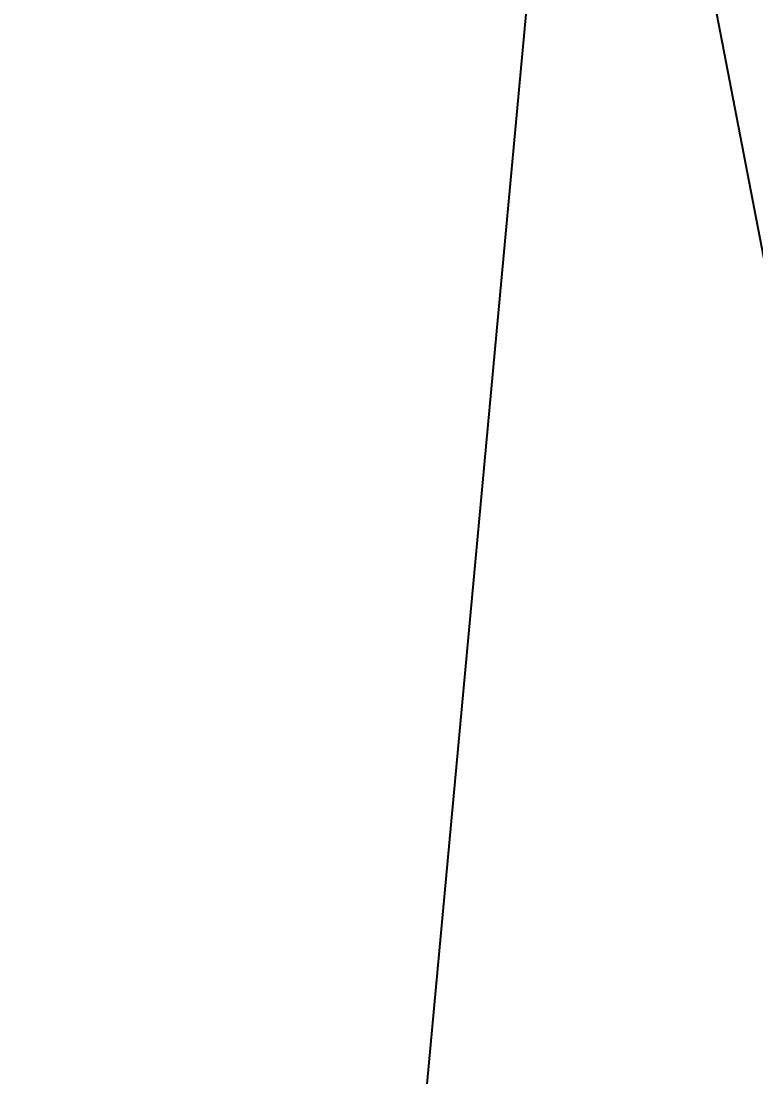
# Model space of a CAD drawing. Extents: x 630095 to 646315, y -4121 to 7359.
# Drawn here: x 639420.2 to 639483.5, y 991 to 1081.9 of the extents above; entities that cross this region are included whole.
import ezdxf

# ---------------------------------------------------------------- set-up
doc = ezdxf.new("R2010")
doc.units = 0
doc.header["$LTSCALE"] = 200
doc.header["$MEASUREMENT"] = 0
doc.layers.get('0').update_dxf_attribs({"linetype": 'CONTINUOUS'})
for name, color, linetype in [('LINEA_ANG', 2, 'CONTINUOUS'), ('LINEE_PIASTRA', 2, 'CONTINUOUS'), ('QT_MPR', 7, 'CONTINUOUS')]:
    doc.layers.add(name, color=color, linetype=linetype)
doc.styles.add('RS', font='ROMANS8.shx', dxfattribs={"width": 0.7})
doc.dimstyles.new('TRATTO', dxfattribs={"dimscale": 0, "dimtxt": 60, "dimasz": 40, "dimexe": 0, "dimexo": 0, "dimgap": 5, "dimtad": 1, "dimrnd": 0.5, "dimdsep": 46, "dimtxsty": 'RS', "dimblk1": 'OBLIQUE', "dimblk2": 'OBLIQUE', "dimsah": 1, "dimcen": 0.09, "dimclrd": 2, "dimclre": 2, "dimclrt": 7, "dimadec": 0, "dimazin": 0, "dimtfac": 1, "dimtix": 1, "dimtmove": 2, "dimatfit": 3, "dimfxl": 1, "dimtolj": 1, "dimtzin": 0, "dimarcsym": 0})

# ---------------------------------------------------------------- blocks, each defined once
blk = doc.blocks.new('_OBLIQUE')
at = {"color": 0, "linetype": 'ByBlock'}
blk.add_line((-0.5, -0.5), (0.5, 0.5), dxfattribs=at)
blk = doc.blocks.new('*D137')
at = {"layer": 'QT_MPR', "color": 2, "lineweight": -2, "transparency": 16777216}
for p, q in [((638267.213, 1674.772), (637649.463, 932.327)), ((637649.463, 932.327), (638876.877, -88.94)), ((639470.322, 624.294), (638876.877, -88.94))]:
    blk.add_line(p, q, dxfattribs=at)
at = {"layer": 'QT_MPR', "color": 2, "lineweight": -2, "transparency": 16777216, "xscale": 40, "yscale": 40, "zscale": 40}
for p, rotation in [((637649.463, 932.327), 140.2379279389873), ((638876.877, -88.94), 320.2379279389872)]:
    blk.add_blockref('_OBLIQUE', p, dxfattribs=dict(at, rotation=rotation))
at = {"layer": 'QT_MPR', "color": 7, "transparency": 16777216, "insert": (638285.556, 448.598), "char_height": 60, "attachment_point": 5, "rotation": 320.23793, "style": 'RS'}
blk.add_mtext('\\A1;1596.5', dxfattribs=at)

msp = doc.modelspace()

# ---------------------------------------------------------------- linework, layer by layer
at = {"layer": 'LINEA_ANG'}
msp.add_line((638509.502, 6115.5), (639542.272, 760.175), dxfattribs=at)
at = {"layer": 'LINEE_PIASTRA'}
msp.add_line((639468.349, 1132.879), (639427.035, 686.988), dxfattribs=at)

# ---------------------------------------------------------------- dimensions: what is measured, and where the dimension line sits
at = {"layer": 'QT_MPR'}
dim = msp.add_linear_dim(base=(638876.877, -88.94), p1=(638267.213, 1674.772), p2=(639470.322, 624.294), angle=320.23793, text='1596.5', dimstyle='TRATTO', override={"dimscale": 1}, dxfattribs=at)
dim.commit()
dim.dimension.update_dxf_attribs({"geometry": '*D137', "text_midpoint": (638285.556, 448.598), "dimtype": 128})

doc.saveas('drawing.dxf')
